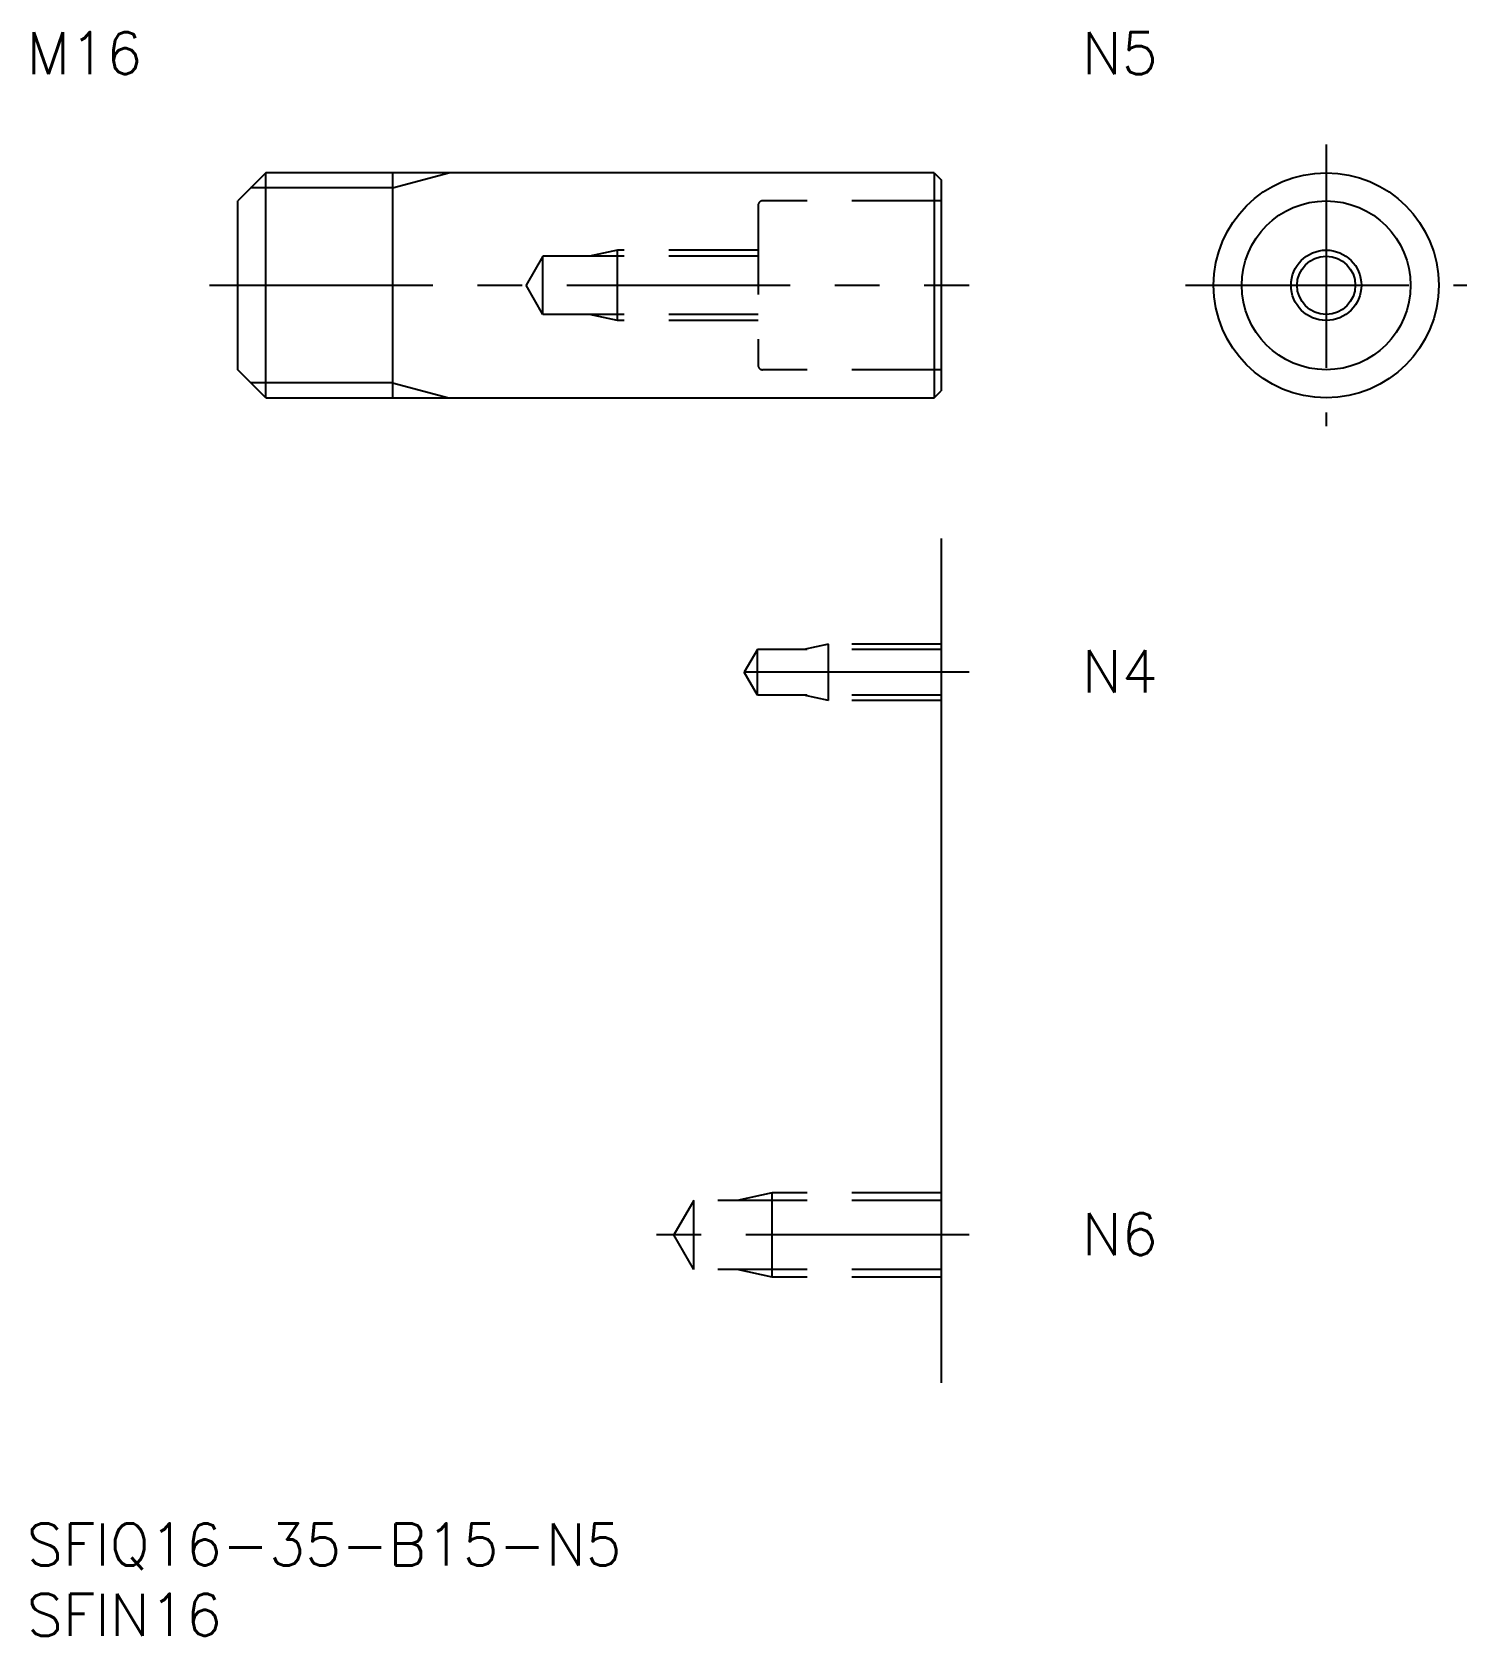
# Model space of a CAD drawing. Extents: x 0 to 102, y -8 to 106.
import ezdxf

# ---------------------------------------------------------------- set-up
doc = ezdxf.new("R2010")
doc.units = 0
doc.header["$LTSCALE"] = 0.5
doc.linetypes.add('CENTER', pattern=[50.8, 31.75, -6.35, 6.35, -6.35])
doc.linetypes.add('DASHED', pattern=[19.05, 12.7, -6.35])
for name, color, linetype in [('MSM_CENTER', 1, 'CENTER'), ('MSM_CONTINUOUS', 7, 'CONTINUOUS'), ('MSM_DASHED', 4, 'DASHED'), ('MSM_NARROW', 5, 'CONTINUOUS'), ('MSM_PART_NUMBER', 7, 'CONTINUOUS')]:
    doc.layers.add(name, color=color, linetype=linetype)
doc.styles.get("Standard").update_dxf_attribs({"font": 'txt.shx', "height": 1, "bigfont": 'bigfont.shx'})

# ---------------------------------------------------------------- blocks, each defined once
blk = doc.blocks.new('*U4')
at = {"layer": 'MSM_PART_NUMBER'}
blk.add_text('SFIQ16-35-B15-N5', height=3, dxfattribs=at).set_placement((0, -3))
blk = doc.blocks.new('*U5')
at = {"layer": 'MSM_PART_NUMBER'}
blk.add_text('SFIN16', height=3, dxfattribs=at).set_placement((0, -8))
blk = doc.blocks.new('*U6')
at = {"layer": 'MSM_PART_NUMBER'}
blk.add_text('M16', height=3, dxfattribs=at).set_placement((0, 103))
blk = doc.blocks.new('*U7')
at = {"layer": 'MSM_PART_NUMBER'}
blk.add_text('N6', height=3, dxfattribs=at).set_placement((75, 19.06))
blk = doc.blocks.new('*U8')
at = {"layer": 'MSM_PART_NUMBER'}
blk.add_text('N4', height=3, dxfattribs=at).set_placement((75, 59.06))
blk = doc.blocks.new('*U9')
at = {"layer": 'MSM_PART_NUMBER'}
blk.add_text('N5', height=3, dxfattribs=at).set_placement((75, 103))

msp = doc.modelspace()

# ---------------------------------------------------------------- linework, layer by layer
at = {"layer": 'MSM_CENTER'}
for p, q in [((92.37, 98), (92.37, 78)), ((13, 88), (67, 88)), ((82.37, 88), (102.37, 88)), ((67, 60.5), (49, 60.5)), ((67, 20.5), (44, 20.5))]:
    msp.add_line(p, q, dxfattribs=at)
at = {"layer": 'MSM_CONTINUOUS'}
for p, q in [((17, 96), (15, 94)), ((64.5, 96), (17, 96)), ((17, 80), (17, 96)), ((26, 96), (26, 80)), ((64.5, 96), (64.5, 80)), ((64.5, 96), (65, 95.5)), ((65, 95.5), (65, 80.5)), ((15, 82), (15, 94)), ((17, 80), (15, 82)), ((17, 80), (64.5, 80)), ((64.5, 80), (65, 80.5)), ((65, 70), (65, 10))]:
    msp.add_line(p, q, dxfattribs=at)
for radius in [8, 6, 2.07]:
    msp.add_circle((92.37, 88), radius, dxfattribs=at)
at = {"layer": 'MSM_DASHED'}
for p, q in [((52, 93.7), (52, 82.3)), ((65, 94), (52.3, 94)), ((36.69, 90.07), (35.5, 88)), ((52, 90.07), (36.69, 90.07)), ((36.69, 85.93), (36.69, 90.07)), ((42, 90.5), (40, 90.07)), ((52, 90.5), (42, 90.5)), ((42, 85.5), (42, 90.5)), ((36.69, 85.93), (35.5, 88)), ((52, 85.93), (36.69, 85.93)), ((42, 85.5), (40, 85.93)), ((52, 85.5), (42, 85.5)), ((65, 82), (52.3, 82)), ((51.94, 62.12), (51, 60.5)), ((65, 62.12), (51.94, 62.12)), ((51.94, 58.88), (51.94, 62.12)), ((57, 62.5), (55.25, 62.12)), ((65, 62.5), (57, 62.5)), ((57, 58.5), (57, 62.5)), ((51.94, 58.88), (51, 60.5)), ((65, 58.88), (51.94, 58.88)), ((57, 58.5), (55.25, 58.88)), ((65, 58.5), (57, 58.5)), ((47.42, 22.96), (46, 20.5)), ((65, 22.96), (47.42, 22.96)), ((47.42, 18.04), (47.42, 22.96)), ((53, 23.5), (50.5, 22.96)), ((65, 23.5), (53, 23.5)), ((53, 17.5), (53, 23.5)), ((47.42, 18.04), (46, 20.5)), ((65, 18.04), (47.42, 18.04)), ((53, 17.5), (50.5, 18.04)), ((65, 17.5), (53, 17.5))]:
    msp.add_line(p, q, dxfattribs=at)
for centre, start, end in [((52.3, 93.7), 90, 180), ((52.3, 82.3), 180, 270)]:
    msp.add_arc(centre, 0.3, start, end, dxfattribs=at)
at = {"layer": 'MSM_NARROW'}
for p, q in [((26, 94.92), (30, 96)), ((26, 94.92), (15.92, 94.92)), ((26, 81.08), (15.92, 81.08)), ((26, 81.08), (30, 80))]:
    msp.add_line(p, q, dxfattribs=at)
msp.add_circle((92.37, 88), 2.5, dxfattribs=at)

# ---------------------------------------------------------------- block references
at = {"layer": 'MSM_CONTINUOUS'}
for name in ['*U6', '*U9', '*U8', '*U7', '*U4', '*U5']:
    msp.add_blockref(name, (0, 0), dxfattribs=at)

doc.saveas('drawing.dxf')
